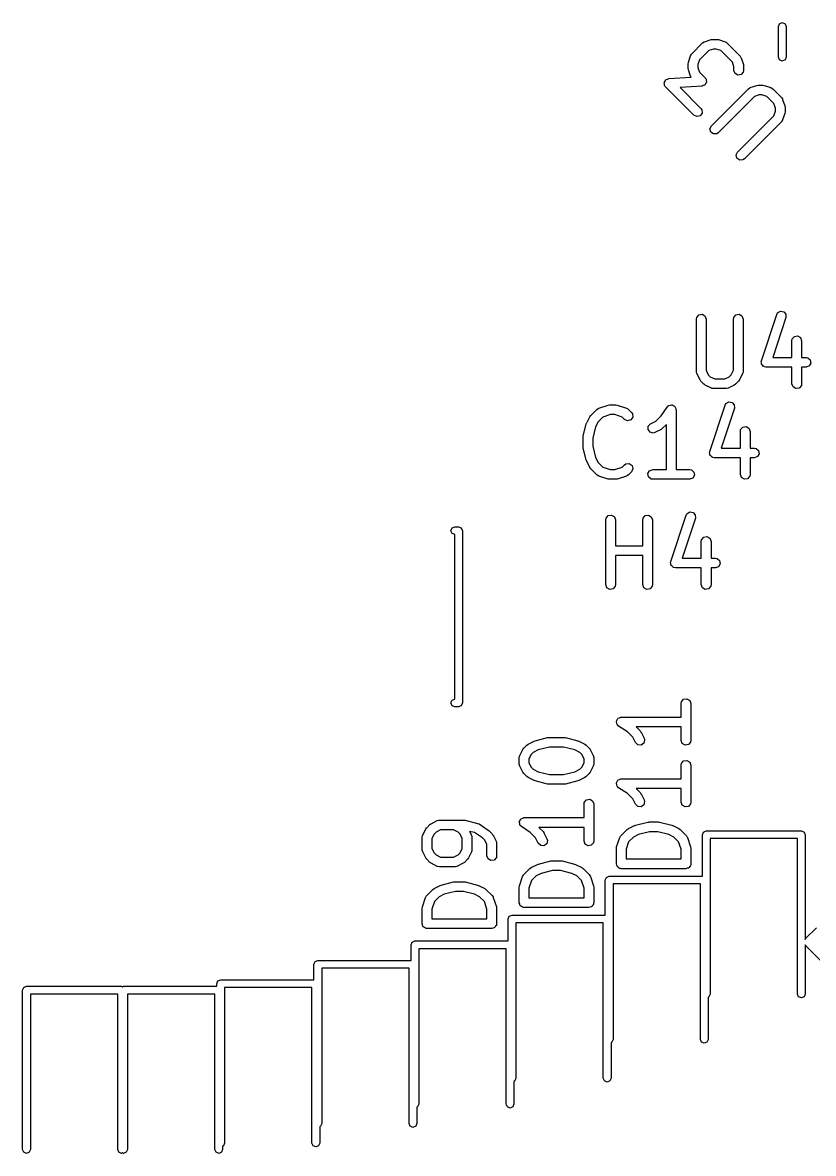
# Model space of a CAD drawing. Extents: x 116.8 to 159.2, y -137.5 to -92.6.
# Drawn here: x 137.21 to 149.42, y -137.49 to -120.03 of the extents above; entities that cross this region are included whole.
import ezdxf

# ---------------------------------------------------------------- set-up
doc = ezdxf.new("R2010")
doc.units = 0
doc.layers.add('BLACK', color=7, linetype='CONTINUOUS')

msp = doc.modelspace()

# ---------------------------------------------------------------- linework, layer by layer
at = {"layer": 'BLACK', "linetype": 'CONTINUOUS'}
for p, q in [((148.88, -120.085), (148.898, -120.043)), ((148.88, -120.56), (148.88, -120.085)), ((148.898, -120.043), (148.94, -120.025)), ((148.94, -120.025), (148.982, -120.043)), ((148.982, -120.043), (149, -120.085)), ((149, -120.085), (149, -120.56)), ((147.739, -120.321), (147.84, -120.288)), ((147.84, -120.288), (147.862, -120.284)), ((147.862, -120.284), (147.864, -120.284)), ((147.864, -120.284), (147.931, -120.284)), ((147.931, -120.284), (147.953, -120.288)), ((147.953, -120.288), (147.955, -120.288)), ((147.955, -120.288), (148.056, -120.321)), ((147.541, -120.508), (147.71, -120.339)), ((147.803, -120.458), (147.66, -120.601)), ((147.71, -120.339), (147.731, -120.324)), ((147.731, -120.324), (147.736, -120.324)), ((147.736, -120.324), (147.739, -120.321)), ((147.876, -120.434), (147.803, -120.458)), ((147.919, -120.434), (147.876, -120.434)), ((147.992, -120.458), (147.919, -120.434)), ((148.169, -120.635), (147.992, -120.458)), ((148.056, -120.321), (148.079, -120.334)), ((148.079, -120.334), (148.081, -120.337)), ((148.081, -120.337), (148.085, -120.339)), ((148.085, -120.339), (148.287, -120.541)), ((147.486, -120.662), (147.49, -120.64)), ((147.49, -120.638), (147.523, -120.537)), ((147.49, -120.64), (147.49, -120.638)), ((147.523, -120.537), (147.536, -120.514)), ((147.536, -120.514), (147.539, -120.512)), ((147.539, -120.512), (147.541, -120.508)), ((147.66, -120.601), (147.636, -120.674)), ((148.193, -120.708), (148.169, -120.635)), ((148.287, -120.541), (148.302, -120.563)), ((148.302, -120.563), (148.303, -120.567)), ((148.303, -120.567), (148.305, -120.571)), ((148.305, -120.571), (148.339, -120.672)), ((148.898, -120.602), (148.88, -120.56)), ((148.94, -120.62), (148.898, -120.602)), ((148.982, -120.602), (148.94, -120.62)), ((149, -120.56), (148.982, -120.602)), ((147.486, -120.729), (147.486, -120.662)), ((147.486, -120.731), (147.486, -120.729)), ((147.49, -120.753), (147.486, -120.731)), ((147.523, -120.854), (147.49, -120.753)), ((147.636, -120.674), (147.636, -120.717)), ((147.636, -120.717), (147.66, -120.79)), ((147.66, -120.79), (147.748, -120.878)), ((148.193, -120.763), (148.193, -120.708)), ((148.21, -120.811), (148.193, -120.763)), ((148.255, -120.837), (148.21, -120.811)), ((148.338, -120.788), (148.305, -120.828)), ((148.343, -120.763), (148.338, -120.788)), ((148.339, -120.672), (148.342, -120.694)), ((148.342, -120.694), (148.343, -120.695)), ((148.343, -120.695), (148.343, -120.763)), ((147.116, -120.957), (147.118, -120.951)), ((147.121, -120.976), (147.116, -120.957)), ((147.118, -120.945), (147.13, -120.929)), ((147.118, -120.951), (147.118, -120.945)), ((147.122, -120.997), (147.121, -120.976)), ((147.127, -121.004), (147.122, -120.997)), ((147.13, -120.929), (147.138, -120.911)), ((147.138, -120.911), (147.144, -120.908)), ((147.144, -120.908), (147.147, -120.903)), ((147.147, -120.903), (147.167, -120.898)), ((147.167, -120.898), (147.185, -120.89)), ((147.185, -120.89), (147.53, -120.867)), ((147.526, -120.857), (147.523, -120.854)), ((147.526, -120.862), (147.526, -120.857)), ((147.53, -120.867), (147.526, -120.862)), ((147.738, -120.993), (147.719, -120.998)), ((147.742, -120.988), (147.738, -120.993)), ((147.747, -120.985), (147.742, -120.988)), ((147.756, -120.967), (147.747, -120.985)), ((147.748, -120.878), (147.755, -120.887)), ((147.755, -120.887), (147.758, -120.889)), ((147.768, -120.951), (147.756, -120.967)), ((147.758, -120.889), (147.758, -120.892)), ((147.758, -120.892), (147.763, -120.899)), ((147.763, -120.899), (147.765, -120.92)), ((147.765, -120.92), (147.77, -120.939)), ((147.77, -120.939), (147.767, -120.945)), ((147.767, -120.945), (147.768, -120.951)), ((148.305, -120.828), (148.255, -120.837)), ((148.446, -121.028), (148.547, -120.995)), ((148.547, -120.995), (148.569, -120.991)), ((148.569, -120.991), (148.571, -120.991)), ((148.571, -120.991), (148.638, -120.991)), ((148.638, -120.991), (148.66, -120.995)), ((148.66, -120.995), (148.662, -120.995)), ((148.662, -120.995), (148.763, -121.028)), ((147.128, -121.007), (147.127, -121.004)), ((147.131, -121.009), (147.128, -121.007)), ((147.137, -121.018), (147.131, -121.009)), ((147.575, -121.456), (147.137, -121.018)), ((147.7, -121.006), (147.36, -121.029)), ((147.36, -121.029), (147.681, -121.35)), ((147.719, -120.998), (147.7, -121.006)), ((147.844, -121.619), (148.417, -121.046)), ((148.51, -121.165), (147.95, -121.725)), ((148.417, -121.046), (148.438, -121.032)), ((148.438, -121.032), (148.443, -121.031)), ((148.443, -121.031), (148.446, -121.028)), ((148.583, -121.141), (148.51, -121.165)), ((148.626, -121.141), (148.583, -121.141)), ((148.699, -121.165), (148.626, -121.141)), ((148.808, -121.275), (148.699, -121.165)), ((148.763, -121.028), (148.786, -121.041)), ((148.786, -121.041), (148.788, -121.045)), ((148.788, -121.045), (148.792, -121.046)), ((148.792, -121.046), (148.927, -121.181)), ((148.833, -121.347), (148.808, -121.275)), ((148.833, -121.39), (148.833, -121.347)), ((148.927, -121.181), (148.942, -121.202)), ((148.942, -121.202), (148.942, -121.207)), ((148.942, -121.207), (148.945, -121.21)), ((148.945, -121.21), (148.979, -121.311)), ((148.979, -121.311), (148.982, -121.334)), ((148.982, -121.334), (148.983, -121.335)), ((148.983, -121.335), (148.983, -121.403)), ((147.622, -121.477), (147.575, -121.456)), ((147.671, -121.464), (147.622, -121.477)), ((147.701, -121.422), (147.671, -121.464)), ((147.681, -121.35), (147.696, -121.371)), ((147.696, -121.371), (147.701, -121.422)), ((148.248, -122.023), (148.808, -121.463)), ((148.808, -121.463), (148.833, -121.39)), ((148.979, -121.426), (148.945, -121.527)), ((148.983, -121.403), (148.979, -121.425)), ((148.979, -121.425), (148.979, -121.426)), ((147.823, -121.665), (147.844, -121.619)), ((147.836, -121.715), (147.823, -121.665)), ((148.927, -121.557), (148.355, -122.129)), ((148.929, -121.553), (148.927, -121.557)), ((148.933, -121.55), (148.929, -121.553)), ((148.945, -121.527), (148.933, -121.55)), ((147.878, -121.744), (147.836, -121.715)), ((147.929, -121.74), (147.878, -121.744)), ((147.95, -121.725), (147.929, -121.74)), ((148.227, -122.069), (148.248, -122.023)), ((148.24, -122.119), (148.227, -122.069)), ((148.282, -122.148), (148.24, -122.119)), ((148.333, -122.144), (148.282, -122.148)), ((148.355, -122.129), (148.333, -122.144)), ((148.867, -124.508), (148.911, -124.481)), ((148.911, -124.481), (148.962, -124.489)), ((148.962, -124.489), (148.996, -124.527)), ((147.613, -124.602), (147.618, -124.577)), ((147.613, -125.412), (147.613, -124.602)), ((147.618, -124.577), (147.651, -124.537)), ((147.651, -124.537), (147.701, -124.529)), ((147.701, -124.529), (147.746, -124.554)), ((147.746, -124.554), (147.763, -124.602)), ((147.763, -124.602), (147.763, -125.394)), ((148.185, -124.602), (148.189, -124.577)), ((148.185, -125.394), (148.185, -124.602)), ((148.189, -124.577), (148.222, -124.537)), ((148.222, -124.537), (148.273, -124.529)), ((148.273, -124.529), (148.317, -124.554)), ((148.317, -124.554), (148.335, -124.602)), ((148.335, -124.602), (148.335, -125.412)), ((148.617, -125.245), (148.855, -124.531)), ((148.997, -124.578), (148.792, -125.194)), ((148.855, -124.531), (148.867, -124.508)), ((148.996, -124.527), (148.997, -124.578)), ((149.089, -124.936), (149.094, -124.91)), ((149.089, -125.194), (149.089, -124.936)), ((149.094, -124.91), (149.127, -124.871)), ((149.127, -124.871), (149.177, -124.862)), ((149.177, -124.862), (149.222, -124.888)), ((149.222, -124.888), (149.239, -124.936)), ((149.239, -124.936), (149.239, -125.194)), ((148.614, -125.256), (148.617, -125.251)), ((148.618, -125.276), (148.614, -125.256)), ((148.617, -125.251), (148.617, -125.245)), ((148.618, -125.297), (148.618, -125.276)), ((148.622, -125.301), (148.618, -125.297)), ((148.623, -125.307), (148.622, -125.301)), ((148.639, -125.32), (148.623, -125.307)), ((148.652, -125.335), (148.639, -125.32)), ((148.658, -125.336), (148.652, -125.335)), ((148.662, -125.34), (148.658, -125.336)), ((148.688, -125.344), (148.662, -125.34)), ((149.089, -125.344), (148.688, -125.344)), ((148.792, -125.194), (149.089, -125.194)), ((149.089, -125.602), (149.089, -125.344)), ((149.239, -125.194), (149.307, -125.194)), ((149.307, -125.344), (149.239, -125.344)), ((149.239, -125.344), (149.239, -125.602)), ((149.307, -125.194), (149.333, -125.199)), ((149.355, -125.326), (149.307, -125.344)), ((149.333, -125.199), (149.372, -125.232)), ((149.381, -125.282), (149.355, -125.326)), ((149.372, -125.232), (149.381, -125.282)), ((147.615, -125.416), (147.613, -125.412)), ((147.614, -125.42), (147.615, -125.416)), ((147.621, -125.445), (147.614, -125.42)), ((147.669, -125.541), (147.621, -125.445)), ((147.763, -125.394), (147.797, -125.463)), ((147.797, -125.463), (147.828, -125.493)), ((147.828, -125.493), (147.896, -125.527)), ((147.896, -125.527), (148.051, -125.527)), ((148.051, -125.527), (148.12, -125.493)), ((148.12, -125.493), (148.15, -125.463)), ((148.15, -125.463), (148.185, -125.394)), ((148.327, -125.445), (148.279, -125.541)), ((148.33, -125.438), (148.327, -125.441)), ((148.327, -125.441), (148.327, -125.445)), ((148.335, -125.412), (148.33, -125.438)), ((147.67, -125.542), (147.669, -125.541)), ((147.683, -125.56), (147.67, -125.542)), ((147.73, -125.608), (147.683, -125.56)), ((147.732, -125.608), (147.73, -125.608)), ((147.75, -125.622), (147.732, -125.608)), ((147.845, -125.669), (147.75, -125.622)), ((147.849, -125.67), (147.845, -125.669)), ((147.853, -125.673), (147.849, -125.67)), ((147.879, -125.677), (147.853, -125.673)), ((148.069, -125.677), (147.879, -125.677)), ((148.073, -125.676), (148.069, -125.677)), ((148.078, -125.677), (148.073, -125.676)), ((148.103, -125.669), (148.078, -125.677)), ((148.198, -125.622), (148.103, -125.669)), ((148.199, -125.621), (148.198, -125.622)), ((148.217, -125.608), (148.199, -125.621)), ((148.265, -125.56), (148.217, -125.608)), ((148.266, -125.559), (148.265, -125.56)), ((148.279, -125.541), (148.266, -125.559)), ((149.107, -125.651), (149.089, -125.602)), ((149.151, -125.676), (149.107, -125.651)), ((149.202, -125.667), (149.151, -125.676)), ((149.235, -125.628), (149.202, -125.667)), ((149.239, -125.602), (149.235, -125.628)), ((148.07, -125.908), (148.114, -125.881)), ((148.114, -125.881), (148.164, -125.889)), ((145.98, -126.092), (146.076, -125.997)), ((146.076, -125.997), (146.097, -125.982)), ((146.097, -125.982), (146.101, -125.982)), ((146.101, -125.982), (146.105, -125.979)), ((146.105, -125.979), (146.248, -125.931)), ((146.248, -125.931), (146.27, -125.928)), ((146.27, -125.928), (146.271, -125.927)), ((146.271, -125.927), (146.367, -125.927)), ((146.367, -125.927), (146.389, -125.931)), ((146.389, -125.931), (146.39, -125.931)), ((146.39, -125.931), (146.533, -125.979)), ((146.533, -125.979), (146.556, -125.991)), ((146.556, -125.991), (146.558, -125.995)), ((146.558, -125.995), (146.563, -125.997)), ((146.563, -125.997), (146.61, -126.045)), ((146.61, -126.045), (146.625, -126.066)), ((147.07, -126.097), (147.161, -125.961)), ((147.161, -125.961), (147.179, -125.942)), ((147.179, -125.942), (147.184, -125.941)), ((147.184, -125.941), (147.186, -125.937)), ((147.186, -125.937), (147.208, -125.934)), ((147.208, -125.934), (147.229, -125.928)), ((147.229, -125.928), (147.233, -125.929)), ((147.233, -125.929), (147.237, -125.929)), ((147.237, -125.929), (147.256, -125.939)), ((147.256, -125.939), (147.276, -125.948)), ((147.276, -125.948), (147.278, -125.952)), ((147.278, -125.952), (147.281, -125.954)), ((147.281, -125.954), (147.289, -125.975)), ((147.289, -125.975), (147.298, -125.994)), ((147.298, -125.994), (147.297, -125.998)), ((147.297, -125.998), (147.299, -126.002)), ((147.299, -126.002), (147.299, -126.927)), ((147.819, -126.645), (148.057, -125.931)), ((148.2, -125.978), (147.995, -126.594)), ((148.057, -125.931), (148.07, -125.908)), ((148.164, -125.889), (148.198, -125.927)), ((148.198, -125.927), (148.2, -125.978)), ((145.865, -126.413), (145.913, -126.222)), ((145.913, -126.222), (145.918, -126.21)), ((145.918, -126.21), (145.919, -126.207)), ((145.919, -126.207), (145.966, -126.112)), ((145.966, -126.112), (145.98, -126.094)), ((145.98, -126.094), (145.98, -126.092)), ((146.095, -126.19), (146.056, -126.267)), ((146.169, -126.116), (146.095, -126.19)), ((146.284, -126.077), (146.169, -126.116)), ((146.354, -126.077), (146.284, -126.077)), ((146.469, -126.116), (146.354, -126.077)), ((146.504, -126.151), (146.469, -126.116)), ((146.551, -126.172), (146.504, -126.151)), ((146.6, -126.159), (146.551, -126.172)), ((146.63, -126.117), (146.6, -126.159)), ((146.625, -126.066), (146.63, -126.117)), ((146.869, -126.258), (146.905, -126.221)), ((146.905, -126.221), (146.989, -126.179)), ((146.989, -126.179), (147.07, -126.097)), ((147.149, -126.231), (147.086, -126.294)), ((147.149, -126.927), (147.149, -126.231)), ((146.056, -126.267), (146.013, -126.44)), ((146.866, -126.309), (146.869, -126.258)), ((146.897, -126.351), (146.866, -126.309)), ((146.947, -126.363), (146.897, -126.351)), ((146.972, -126.355), (146.947, -126.363)), ((147.067, -126.308), (146.972, -126.355)), ((147.068, -126.306), (147.067, -126.308)), ((147.086, -126.294), (147.068, -126.306)), ((148.292, -126.336), (148.296, -126.31)), ((148.292, -126.594), (148.292, -126.336)), ((148.296, -126.31), (148.329, -126.271)), ((148.329, -126.271), (148.38, -126.262)), ((148.38, -126.262), (148.424, -126.288)), ((148.424, -126.288), (148.442, -126.336)), ((148.442, -126.336), (148.442, -126.594)), ((145.863, -126.431), (145.866, -126.416)), ((145.863, -126.574), (145.863, -126.431)), ((145.864, -126.577), (145.863, -126.574)), ((145.865, -126.592), (145.864, -126.577)), ((145.866, -126.416), (145.865, -126.413)), ((146.013, -126.44), (146.013, -126.565)), ((146.013, -126.565), (146.056, -126.738)), ((145.913, -126.782), (145.865, -126.592)), ((146.056, -126.738), (146.095, -126.815)), ((147.817, -126.656), (147.819, -126.651)), ((147.82, -126.676), (147.817, -126.656)), ((147.819, -126.651), (147.819, -126.645)), ((147.821, -126.697), (147.82, -126.676)), ((147.825, -126.701), (147.821, -126.697)), ((147.826, -126.707), (147.825, -126.701)), ((147.841, -126.72), (147.826, -126.707)), ((147.855, -126.735), (147.841, -126.72)), ((147.86, -126.736), (147.855, -126.735)), ((147.865, -126.74), (147.86, -126.736)), ((147.89, -126.744), (147.865, -126.74)), ((148.292, -126.744), (147.89, -126.744)), ((147.995, -126.594), (148.292, -126.594)), ((148.292, -127.002), (148.292, -126.744)), ((148.442, -126.594), (148.51, -126.594)), ((148.51, -126.744), (148.442, -126.744)), ((148.442, -126.744), (148.442, -127.002)), ((148.51, -126.594), (148.535, -126.599)), ((148.558, -126.726), (148.51, -126.744)), ((148.535, -126.599), (148.574, -126.632)), ((148.583, -126.682), (148.558, -126.726)), ((148.574, -126.632), (148.583, -126.682)), ((145.915, -126.785), (145.913, -126.782)), ((145.919, -126.798), (145.915, -126.785)), ((145.966, -126.893), (145.919, -126.798)), ((145.967, -126.894), (145.966, -126.893)), ((145.98, -126.913), (145.967, -126.894)), ((146.076, -127.008), (145.98, -126.913)), ((146.095, -126.815), (146.169, -126.889)), ((146.169, -126.889), (146.284, -126.927)), ((146.284, -126.927), (146.354, -126.927)), ((146.354, -126.927), (146.469, -126.889)), ((146.469, -126.889), (146.504, -126.854)), ((146.504, -126.854), (146.525, -126.839)), ((146.525, -126.839), (146.577, -126.835)), ((146.577, -126.835), (146.619, -126.864)), ((146.632, -126.914), (146.61, -126.96)), ((146.619, -126.864), (146.632, -126.914)), ((146.89, -126.945), (146.938, -126.927)), ((146.938, -126.927), (147.149, -126.927)), ((147.299, -126.927), (147.51, -126.927)), ((147.51, -126.927), (147.535, -126.932)), ((147.535, -126.932), (147.574, -126.965)), ((146.08, -127.01), (146.076, -127.008)), ((146.082, -127.014), (146.08, -127.01)), ((146.105, -127.026), (146.082, -127.014)), ((146.248, -127.074), (146.105, -127.026)), ((146.249, -127.073), (146.248, -127.074)), ((146.271, -127.077), (146.249, -127.073)), ((146.367, -127.077), (146.271, -127.077)), ((146.368, -127.077), (146.367, -127.077)), ((146.39, -127.074), (146.368, -127.077)), ((146.533, -127.026), (146.39, -127.074)), ((146.537, -127.023), (146.533, -127.026)), ((146.541, -127.023), (146.537, -127.023)), ((146.563, -127.008), (146.541, -127.023)), ((146.61, -126.96), (146.563, -127.008)), ((146.864, -126.989), (146.89, -126.945)), ((146.873, -127.04), (146.864, -126.989)), ((146.912, -127.073), (146.873, -127.04)), ((146.938, -127.077), (146.912, -127.073)), ((147.51, -127.077), (146.938, -127.077)), ((147.558, -127.06), (147.51, -127.077)), ((147.583, -127.015), (147.558, -127.06)), ((147.574, -126.965), (147.583, -127.015)), ((148.309, -127.051), (148.292, -127.002)), ((148.354, -127.076), (148.309, -127.051)), ((148.404, -127.067), (148.354, -127.076)), ((148.437, -127.028), (148.404, -127.067)), ((148.442, -127.002), (148.437, -127.028)), ((146.251, -127.637), (146.301, -127.629)), ((146.301, -127.629), (146.346, -127.654)), ((146.822, -127.637), (146.873, -127.629)), ((146.873, -127.629), (146.917, -127.654)), ((147.217, -128.345), (147.455, -127.631)), ((147.455, -127.631), (147.467, -127.608)), ((147.467, -127.608), (147.511, -127.581)), ((147.511, -127.581), (147.562, -127.589)), ((147.562, -127.589), (147.596, -127.627)), ((147.596, -127.627), (147.597, -127.678)), ((146.213, -127.702), (146.218, -127.677)), ((146.213, -128.702), (146.213, -127.702)), ((146.218, -127.677), (146.251, -127.637)), ((146.346, -127.654), (146.363, -127.702)), ((146.363, -127.702), (146.363, -128.104)), ((146.785, -127.702), (146.789, -127.677)), ((146.785, -128.104), (146.785, -127.702)), ((146.789, -127.677), (146.822, -127.637)), ((146.917, -127.654), (146.935, -127.702)), ((146.935, -127.702), (146.935, -128.702)), ((147.597, -127.678), (147.392, -128.294)), ((143.82, -127.87), (143.838, -127.828)), ((143.838, -127.912), (143.82, -127.87)), ((143.838, -127.828), (143.88, -127.81)), ((143.88, -127.93), (143.838, -127.912)), ((143.88, -127.81), (143.94, -127.81)), ((143.88, -130.47), (143.88, -127.93)), ((143.94, -127.81), (143.982, -127.828)), ((143.982, -127.828), (144, -127.87)), ((144, -127.87), (144, -130.53)), ((147.694, -128.01), (147.727, -127.971)), ((147.727, -127.971), (147.777, -127.962)), ((147.777, -127.962), (147.822, -127.988)), ((146.363, -128.104), (146.785, -128.104)), ((147.689, -128.036), (147.694, -128.01)), ((147.689, -128.294), (147.689, -128.036)), ((147.822, -127.988), (147.839, -128.036)), ((147.839, -128.036), (147.839, -128.294)), ((146.785, -128.254), (146.363, -128.254)), ((146.363, -128.254), (146.363, -128.702)), ((146.785, -128.702), (146.785, -128.254)), ((147.392, -128.294), (147.689, -128.294)), ((147.839, -128.294), (147.907, -128.294)), ((147.907, -128.294), (147.933, -128.299)), ((147.933, -128.299), (147.972, -128.332)), ((147.214, -128.356), (147.217, -128.351)), ((147.218, -128.376), (147.214, -128.356)), ((147.217, -128.351), (147.217, -128.345)), ((147.218, -128.397), (147.218, -128.376)), ((147.222, -128.401), (147.218, -128.397)), ((147.223, -128.407), (147.222, -128.401)), ((147.239, -128.42), (147.223, -128.407)), ((147.252, -128.435), (147.239, -128.42)), ((147.258, -128.436), (147.252, -128.435)), ((147.262, -128.44), (147.258, -128.436)), ((147.288, -128.444), (147.262, -128.44)), ((147.689, -128.444), (147.288, -128.444)), ((147.689, -128.702), (147.689, -128.444)), ((147.907, -128.444), (147.839, -128.444)), ((147.839, -128.444), (147.839, -128.702)), ((147.955, -128.427), (147.907, -128.444)), ((147.981, -128.382), (147.955, -128.427)), ((147.972, -128.332), (147.981, -128.382)), ((146.231, -128.751), (146.213, -128.702)), ((146.275, -128.776), (146.231, -128.751)), ((146.326, -128.767), (146.275, -128.776)), ((146.359, -128.728), (146.326, -128.767)), ((146.363, -128.702), (146.359, -128.728)), ((146.802, -128.751), (146.785, -128.702)), ((146.846, -128.776), (146.802, -128.751)), ((146.897, -128.767), (146.846, -128.776)), ((146.93, -128.728), (146.897, -128.767)), ((146.935, -128.702), (146.93, -128.728)), ((147.707, -128.751), (147.689, -128.702)), ((147.751, -128.776), (147.707, -128.751)), ((147.802, -128.767), (147.751, -128.776)), ((147.835, -128.728), (147.802, -128.767)), ((147.839, -128.702), (147.835, -128.728)), ((143.82, -130.53), (143.838, -130.488)), ((143.838, -130.572), (143.82, -130.53)), ((143.838, -130.488), (143.88, -130.47)), ((143.88, -130.59), (143.838, -130.572)), ((143.94, -130.59), (143.88, -130.59)), ((143.982, -130.572), (143.94, -130.59)), ((144, -130.53), (143.982, -130.572)), ((147.377, -130.538), (147.382, -130.512)), ((147.377, -130.749), (147.377, -130.538)), ((147.382, -130.512), (147.415, -130.473)), ((147.415, -130.473), (147.465, -130.464)), ((147.465, -130.464), (147.51, -130.49)), ((147.51, -130.49), (147.527, -130.538)), ((147.527, -130.538), (147.527, -131.11)), ((146.389, -130.792), (146.398, -130.772)), ((146.398, -130.772), (146.402, -130.77)), ((146.402, -130.77), (146.404, -130.766)), ((146.404, -130.766), (146.425, -130.759)), ((146.425, -130.759), (146.444, -130.749)), ((146.444, -130.749), (146.448, -130.75)), ((146.448, -130.75), (146.452, -130.749)), ((146.452, -130.749), (147.377, -130.749)), ((146.378, -130.819), (146.379, -130.815)), ((146.384, -130.84), (146.378, -130.819)), ((146.379, -130.811), (146.389, -130.792)), ((146.379, -130.815), (146.379, -130.811)), ((146.387, -130.861), (146.384, -130.84)), ((146.391, -130.864), (146.387, -130.861)), ((146.392, -130.868), (146.391, -130.864)), ((146.411, -130.886), (146.392, -130.868)), ((146.547, -130.977), (146.411, -130.886)), ((147.377, -130.899), (146.681, -130.899)), ((146.681, -130.899), (146.744, -130.961)), ((147.377, -131.11), (147.377, -130.899)), ((145.014, -131.166), (145.109, -131.119)), ((145.109, -131.119), (145.122, -131.115)), ((145.122, -131.115), (145.125, -131.113)), ((145.125, -131.113), (145.315, -131.065)), ((145.315, -131.065), (145.33, -131.064)), ((145.33, -131.064), (145.333, -131.063)), ((145.333, -131.063), (145.571, -131.063)), ((145.571, -131.063), (145.586, -131.066)), ((145.586, -131.066), (145.59, -131.065)), ((145.59, -131.065), (145.78, -131.113)), ((145.78, -131.113), (145.792, -131.118)), ((145.792, -131.118), (145.795, -131.119)), ((145.795, -131.119), (145.891, -131.166)), ((146.629, -131.059), (146.547, -130.977)), ((146.671, -131.143), (146.629, -131.059)), ((146.744, -130.961), (146.756, -130.98)), ((146.756, -130.98), (146.758, -130.981)), ((146.758, -130.981), (146.805, -131.076)), ((146.813, -131.101), (146.801, -131.151)), ((146.805, -131.076), (146.813, -131.101)), ((147.395, -131.158), (147.377, -131.11)), ((147.527, -131.11), (147.523, -131.135)), ((144.885, -131.343), (144.933, -131.247)), ((144.933, -131.247), (144.946, -131.229)), ((144.946, -131.229), (144.947, -131.228)), ((144.947, -131.228), (144.995, -131.18)), ((144.995, -131.18), (145.013, -131.167)), ((145.013, -131.167), (145.014, -131.166)), ((145.092, -131.295), (145.062, -131.325)), ((145.169, -131.256), (145.092, -131.295)), ((145.343, -131.213), (145.169, -131.256)), ((145.562, -131.213), (145.343, -131.213)), ((145.736, -131.256), (145.562, -131.213)), ((145.813, -131.295), (145.736, -131.256)), ((145.843, -131.325), (145.813, -131.295)), ((145.891, -131.166), (145.909, -131.18)), ((145.909, -131.18), (145.91, -131.18)), ((145.91, -131.18), (145.958, -131.228)), ((145.958, -131.228), (145.971, -131.246)), ((145.971, -131.246), (145.972, -131.247)), ((145.972, -131.247), (146.019, -131.343)), ((146.708, -131.178), (146.671, -131.143)), ((146.759, -131.181), (146.708, -131.178)), ((146.801, -131.151), (146.759, -131.181)), ((147.439, -131.183), (147.395, -131.158)), ((147.49, -131.174), (147.439, -131.183)), ((147.523, -131.135), (147.49, -131.174)), ((144.877, -131.376), (144.882, -131.351)), ((144.877, -131.471), (144.877, -131.376)), ((144.879, -131.476), (144.877, -131.471)), ((144.882, -131.351), (144.885, -131.347)), ((144.885, -131.347), (144.885, -131.343)), ((145.062, -131.325), (145.027, -131.394)), ((145.027, -131.394), (145.027, -131.454)), ((145.027, -131.454), (145.062, -131.522)), ((145.877, -131.394), (145.843, -131.325)), ((145.843, -131.522), (145.877, -131.454)), ((145.877, -131.454), (145.877, -131.394)), ((146.019, -131.343), (146.027, -131.368)), ((146.027, -131.471), (146.023, -131.497)), ((146.027, -131.368), (146.026, -131.372)), ((146.026, -131.372), (146.027, -131.376)), ((146.027, -131.376), (146.027, -131.471)), ((147.377, -131.49), (147.382, -131.465)), ((147.382, -131.465), (147.415, -131.426)), ((147.415, -131.426), (147.465, -131.417)), ((147.465, -131.417), (147.51, -131.442)), ((147.51, -131.442), (147.527, -131.49)), ((144.878, -131.48), (144.879, -131.476)), ((144.885, -131.505), (144.878, -131.48)), ((144.933, -131.6), (144.885, -131.505)), ((144.934, -131.601), (144.933, -131.6)), ((144.947, -131.62), (144.934, -131.601)), ((144.995, -131.667), (144.947, -131.62)), ((145.062, -131.522), (145.092, -131.553)), ((145.092, -131.553), (145.169, -131.591)), ((145.169, -131.591), (145.343, -131.635)), ((145.343, -131.635), (145.562, -131.635)), ((145.562, -131.635), (145.736, -131.591)), ((145.736, -131.591), (145.813, -131.553)), ((145.813, -131.553), (145.843, -131.522)), ((145.958, -131.62), (145.91, -131.667)), ((145.972, -131.6), (145.958, -131.618)), ((145.958, -131.618), (145.958, -131.62)), ((146.019, -131.505), (145.972, -131.6)), ((146.02, -131.501), (146.019, -131.505)), ((146.023, -131.497), (146.02, -131.501)), ((147.377, -131.701), (147.377, -131.49)), ((147.527, -131.49), (147.527, -132.062)), ((144.996, -131.668), (144.995, -131.667)), ((145.014, -131.681), (144.996, -131.668)), ((145.109, -131.729), (145.014, -131.681)), ((145.113, -131.729), (145.109, -131.729)), ((145.125, -131.735), (145.113, -131.729)), ((145.315, -131.782), (145.125, -131.735)), ((145.319, -131.782), (145.315, -131.782)), ((145.333, -131.785), (145.319, -131.782)), ((145.571, -131.785), (145.333, -131.785)), ((145.575, -131.783), (145.571, -131.785)), ((145.59, -131.782), (145.575, -131.783)), ((145.78, -131.735), (145.59, -131.782)), ((145.783, -131.733), (145.78, -131.735)), ((145.795, -131.729), (145.783, -131.733)), ((145.891, -131.681), (145.795, -131.729)), ((145.892, -131.68), (145.891, -131.681)), ((145.91, -131.667), (145.892, -131.68)), ((146.378, -131.771), (146.379, -131.767)), ((146.384, -131.792), (146.378, -131.771)), ((146.379, -131.763), (146.389, -131.744)), ((146.379, -131.767), (146.379, -131.763)), ((146.387, -131.814), (146.384, -131.792)), ((146.391, -131.816), (146.387, -131.814)), ((146.389, -131.744), (146.398, -131.724)), ((146.392, -131.821), (146.391, -131.816)), ((146.411, -131.839), (146.392, -131.821)), ((146.398, -131.724), (146.402, -131.722)), ((146.402, -131.722), (146.404, -131.719)), ((146.404, -131.719), (146.425, -131.711)), ((146.425, -131.711), (146.444, -131.702)), ((146.444, -131.702), (146.448, -131.703)), ((146.448, -131.703), (146.452, -131.701)), ((146.452, -131.701), (147.377, -131.701)), ((146.547, -131.93), (146.411, -131.839)), ((146.629, -132.011), (146.547, -131.93)), ((147.377, -131.851), (146.681, -131.851)), ((146.681, -131.851), (146.744, -131.914)), ((146.744, -131.914), (146.756, -131.932)), ((146.756, -131.932), (146.758, -131.933)), ((146.758, -131.933), (146.805, -132.028)), ((147.377, -132.062), (147.377, -131.851)), ((145.877, -132.09), (145.882, -132.065)), ((145.877, -132.301), (145.877, -132.09)), ((145.882, -132.065), (145.915, -132.026)), ((145.915, -132.026), (145.965, -132.017)), ((145.965, -132.017), (146.01, -132.042)), ((146.01, -132.042), (146.027, -132.09)), ((146.027, -132.09), (146.027, -132.662)), ((146.671, -132.095), (146.629, -132.011)), ((146.708, -132.131), (146.671, -132.095)), ((146.759, -132.134), (146.708, -132.131)), ((146.801, -132.103), (146.759, -132.134)), ((146.813, -132.053), (146.801, -132.103)), ((146.805, -132.028), (146.813, -132.053)), ((147.395, -132.11), (147.377, -132.062)), ((147.439, -132.136), (147.395, -132.11)), ((147.49, -132.127), (147.439, -132.136)), ((147.523, -132.088), (147.49, -132.127)), ((147.527, -132.062), (147.523, -132.088)), ((143.609, -132.347), (143.634, -132.34)), ((143.634, -132.34), (143.639, -132.341)), ((143.639, -132.341), (143.643, -132.339)), ((143.643, -132.339), (144.024, -132.339)), ((144.024, -132.339), (144.039, -132.342)), ((144.039, -132.342), (144.042, -132.342)), ((144.042, -132.342), (144.232, -132.389)), ((144.879, -132.363), (144.889, -132.344)), ((144.889, -132.344), (144.898, -132.324)), ((144.898, -132.324), (144.902, -132.322)), ((144.902, -132.322), (144.904, -132.319)), ((144.904, -132.319), (144.925, -132.311)), ((144.925, -132.311), (144.944, -132.302)), ((144.944, -132.302), (144.948, -132.303)), ((144.948, -132.303), (144.952, -132.301)), ((144.952, -132.301), (145.877, -132.301)), ((143.385, -132.571), (143.433, -132.476)), ((143.433, -132.476), (143.446, -132.458)), ((143.446, -132.458), (143.447, -132.456)), ((143.447, -132.456), (143.495, -132.409)), ((143.495, -132.409), (143.513, -132.396)), ((143.513, -132.396), (143.514, -132.395)), ((143.514, -132.395), (143.609, -132.347)), ((143.661, -132.489), (143.592, -132.524)), ((143.863, -132.489), (143.661, -132.489)), ((143.932, -132.524), (143.863, -132.489)), ((144.183, -132.532), (144.109, -132.513)), ((144.109, -132.513), (144.139, -132.571)), ((144.232, -132.389), (144.255, -132.399)), ((144.255, -132.399), (144.256, -132.399)), ((144.256, -132.399), (144.399, -132.495)), ((144.399, -132.495), (144.407, -132.503)), ((144.407, -132.503), (144.41, -132.504)), ((144.41, -132.504), (144.458, -132.552)), ((144.878, -132.371), (144.879, -132.367)), ((144.884, -132.392), (144.878, -132.371)), ((144.879, -132.367), (144.879, -132.363)), ((144.887, -132.414), (144.884, -132.392)), ((144.891, -132.416), (144.887, -132.414)), ((144.892, -132.421), (144.891, -132.416)), ((144.911, -132.439), (144.892, -132.421)), ((145.047, -132.53), (144.911, -132.439)), ((145.877, -132.451), (145.181, -132.451)), ((145.181, -132.451), (145.244, -132.514)), ((145.244, -132.514), (145.256, -132.532)), ((145.877, -132.662), (145.877, -132.451)), ((146.447, -132.58), (146.542, -132.485)), ((146.542, -132.485), (146.561, -132.472)), ((146.561, -132.472), (146.562, -132.471)), ((146.562, -132.471), (146.657, -132.423)), ((146.657, -132.423), (146.669, -132.42)), ((146.669, -132.42), (146.672, -132.418)), ((146.672, -132.418), (146.863, -132.37)), ((146.89, -132.518), (146.717, -132.561)), ((146.863, -132.37), (146.878, -132.369)), ((146.878, -132.369), (146.881, -132.368)), ((146.881, -132.368), (147.024, -132.368)), ((147.015, -132.518), (146.89, -132.518)), ((147.188, -132.561), (147.015, -132.518)), ((147.024, -132.368), (147.039, -132.37)), ((147.039, -132.37), (147.042, -132.37)), ((147.042, -132.37), (147.232, -132.418)), ((147.232, -132.418), (147.244, -132.423)), ((147.244, -132.423), (147.248, -132.423)), ((147.248, -132.423), (147.343, -132.471)), ((147.343, -132.471), (147.361, -132.484)), ((147.361, -132.484), (147.363, -132.485)), ((147.363, -132.485), (147.458, -132.58)), ((147.723, -132.523), (147.765, -132.505)), ((147.765, -132.505), (149.235, -132.505)), ((149.235, -132.505), (149.277, -132.523)), ((143.377, -132.605), (143.382, -132.579)), ((143.377, -132.795), (143.377, -132.605)), ((143.382, -132.579), (143.385, -132.576)), ((143.385, -132.576), (143.385, -132.571)), ((143.562, -132.554), (143.527, -132.622)), ((143.527, -132.622), (143.527, -132.778)), ((143.592, -132.524), (143.562, -132.554)), ((143.962, -132.554), (143.932, -132.524)), ((143.996, -132.622), (143.962, -132.554)), ((143.996, -132.778), (143.996, -132.622)), ((144.139, -132.571), (144.146, -132.596)), ((144.146, -132.596), (144.145, -132.601)), ((144.145, -132.601), (144.146, -132.605)), ((144.146, -132.605), (144.146, -132.795)), ((144.309, -132.615), (144.183, -132.532)), ((144.343, -132.649), (144.309, -132.615)), ((144.377, -132.718), (144.343, -132.649)), ((144.458, -132.552), (144.471, -132.57)), ((144.471, -132.57), (144.472, -132.571)), ((144.472, -132.571), (144.519, -132.666)), ((144.519, -132.666), (144.527, -132.691)), ((144.527, -132.691), (144.526, -132.696)), ((144.526, -132.696), (144.527, -132.7)), ((145.129, -132.611), (145.047, -132.53)), ((145.171, -132.695), (145.129, -132.611)), ((145.208, -132.731), (145.171, -132.695)), ((145.256, -132.532), (145.258, -132.533)), ((145.258, -132.533), (145.305, -132.628)), ((145.313, -132.653), (145.301, -132.703)), ((145.305, -132.628), (145.313, -132.653)), ((145.895, -132.71), (145.877, -132.662)), ((146.023, -132.688), (145.99, -132.727)), ((146.027, -132.662), (146.023, -132.688)), ((146.381, -132.752), (146.429, -132.61)), ((146.429, -132.61), (146.441, -132.587)), ((146.441, -132.587), (146.445, -132.584)), ((146.445, -132.584), (146.447, -132.58)), ((146.566, -132.674), (146.527, -132.788)), ((146.64, -132.6), (146.566, -132.674)), ((146.717, -132.561), (146.64, -132.6)), ((147.265, -132.6), (147.188, -132.561)), ((147.339, -132.674), (147.265, -132.6)), ((147.377, -132.788), (147.339, -132.674)), ((147.458, -132.58), (147.473, -132.602)), ((147.473, -132.602), (147.473, -132.606)), ((147.473, -132.606), (147.476, -132.61)), ((147.476, -132.61), (147.524, -132.752)), ((147.705, -132.565), (147.723, -132.523)), ((147.705, -133.205), (147.705, -132.565)), ((149.175, -132.625), (147.825, -132.625)), ((147.825, -132.625), (147.825, -135.025)), ((149.175, -135.025), (149.175, -132.625)), ((149.277, -132.523), (149.295, -132.565)), ((149.295, -132.565), (149.295, -134.181)), ((143.379, -132.799), (143.377, -132.795)), ((143.378, -132.804), (143.379, -132.799)), ((143.385, -132.829), (143.378, -132.804)), ((143.433, -132.924), (143.385, -132.829)), ((143.527, -132.778), (143.562, -132.846)), ((143.562, -132.846), (143.592, -132.876)), ((143.932, -132.876), (143.962, -132.846)), ((143.962, -132.846), (143.996, -132.778)), ((144.139, -132.829), (144.091, -132.924)), ((144.142, -132.821), (144.139, -132.824)), ((144.139, -132.824), (144.139, -132.829)), ((144.146, -132.795), (144.142, -132.821)), ((144.377, -132.89), (144.377, -132.718)), ((144.527, -132.7), (144.527, -132.89)), ((145.259, -132.734), (145.208, -132.731)), ((145.301, -132.703), (145.259, -132.734)), ((145.939, -132.736), (145.895, -132.71)), ((145.99, -132.727), (145.939, -132.736)), ((146.377, -132.776), (146.381, -132.754)), ((146.377, -133.014), (146.377, -132.776)), ((146.381, -132.754), (146.381, -132.752)), ((146.527, -132.788), (146.527, -132.939)), ((147.377, -132.939), (147.377, -132.788)), ((147.524, -132.752), (147.527, -132.775)), ((147.527, -132.775), (147.527, -132.776)), ((147.527, -132.776), (147.527, -133.014)), ((143.434, -132.925), (143.433, -132.924)), ((143.447, -132.944), (143.434, -132.925)), ((143.495, -132.991), (143.447, -132.944)), ((143.496, -132.992), (143.495, -132.991)), ((143.514, -133.005), (143.496, -132.992)), ((143.609, -133.053), (143.514, -133.005)), ((143.592, -132.876), (143.661, -132.911)), ((143.661, -132.911), (143.863, -132.911)), ((143.863, -132.911), (143.932, -132.876)), ((144.01, -133.005), (143.914, -133.053)), ((144.011, -133.004), (144.01, -133.005)), ((144.029, -132.991), (144.011, -133.004)), ((144.077, -132.944), (144.029, -132.991)), ((144.078, -132.942), (144.077, -132.944)), ((144.091, -132.924), (144.078, -132.942)), ((144.395, -132.939), (144.377, -132.89)), ((144.439, -132.964), (144.395, -132.939)), ((144.49, -132.955), (144.439, -132.964)), ((144.523, -132.916), (144.49, -132.955)), ((144.527, -132.89), (144.523, -132.916)), ((145.062, -133.071), (145.157, -133.023)), ((145.157, -133.023), (145.169, -133.02)), ((145.169, -133.02), (145.172, -133.018)), ((145.172, -133.018), (145.363, -132.97)), ((145.363, -132.97), (145.378, -132.969)), ((145.378, -132.969), (145.381, -132.968)), ((145.381, -132.968), (145.524, -132.968)), ((145.524, -132.968), (145.539, -132.97)), ((145.539, -132.97), (145.542, -132.97)), ((145.542, -132.97), (145.732, -133.018)), ((145.732, -133.018), (145.744, -133.023)), ((145.744, -133.023), (145.748, -133.023)), ((145.748, -133.023), (145.843, -133.071)), ((146.384, -133.033), (146.377, -133.014)), ((146.387, -133.052), (146.384, -133.033)), ((146.527, -132.939), (147.377, -132.939)), ((147.523, -133.04), (147.51, -133.055)), ((147.525, -133.03), (147.523, -133.04)), ((147.526, -133.027), (147.525, -133.03)), ((147.527, -133.014), (147.526, -133.024)), ((147.526, -133.024), (147.526, -133.027)), ((143.614, -133.053), (143.609, -133.053)), ((143.617, -133.056), (143.614, -133.053)), ((143.643, -133.061), (143.617, -133.056)), ((143.881, -133.061), (143.643, -133.061)), ((143.885, -133.059), (143.881, -133.061)), ((143.89, -133.06), (143.885, -133.059)), ((143.914, -133.053), (143.89, -133.06)), ((144.881, -133.352), (144.929, -133.21)), ((144.929, -133.21), (144.941, -133.187)), ((144.941, -133.187), (144.945, -133.184)), ((144.945, -133.184), (144.947, -133.18)), ((144.947, -133.18), (145.042, -133.085)), ((145.042, -133.085), (145.061, -133.072)), ((145.061, -133.072), (145.062, -133.071)), ((145.14, -133.2), (145.066, -133.274)), ((145.217, -133.161), (145.14, -133.2)), ((145.39, -133.118), (145.217, -133.161)), ((145.515, -133.118), (145.39, -133.118)), ((145.688, -133.161), (145.515, -133.118)), ((145.765, -133.2), (145.688, -133.161)), ((145.839, -133.274), (145.765, -133.2)), ((145.843, -133.071), (145.861, -133.084)), ((145.861, -133.084), (145.863, -133.085)), ((145.863, -133.085), (145.958, -133.18)), ((145.958, -133.18), (145.973, -133.202)), ((145.973, -133.202), (145.973, -133.206)), ((145.973, -133.206), (145.976, -133.21)), ((145.976, -133.21), (146.024, -133.352)), ((146.223, -133.223), (146.265, -133.205)), ((146.265, -133.205), (147.705, -133.205)), ((146.393, -133.056), (146.387, -133.052)), ((146.395, -133.062), (146.393, -133.056)), ((146.412, -133.072), (146.395, -133.062)), ((146.427, -133.085), (146.412, -133.072)), ((146.436, -133.086), (146.427, -133.085)), ((146.439, -133.088), (146.436, -133.086)), ((146.443, -133.088), (146.439, -133.088)), ((146.452, -133.089), (146.443, -133.088)), ((147.452, -133.089), (146.452, -133.089)), ((147.471, -133.083), (147.452, -133.089)), ((147.49, -133.079), (147.471, -133.083)), ((147.494, -133.074), (147.49, -133.079)), ((147.501, -133.072), (147.494, -133.074)), ((147.51, -133.055), (147.501, -133.072)), ((143.562, -133.395), (143.657, -133.347)), ((143.657, -133.347), (143.669, -133.344)), ((143.669, -133.344), (143.672, -133.342)), ((143.672, -133.342), (143.863, -133.294)), ((143.863, -133.294), (143.878, -133.293)), ((143.878, -133.293), (143.881, -133.292)), ((143.881, -133.292), (144.024, -133.292)), ((144.024, -133.292), (144.039, -133.294)), ((144.039, -133.294), (144.042, -133.294)), ((144.042, -133.294), (144.232, -133.342)), ((144.232, -133.342), (144.244, -133.347)), ((144.244, -133.347), (144.248, -133.347)), ((144.248, -133.347), (144.343, -133.395)), ((144.877, -133.376), (144.881, -133.354)), ((144.877, -133.614), (144.877, -133.376)), ((144.881, -133.354), (144.881, -133.352)), ((145.066, -133.274), (145.027, -133.388)), ((145.027, -133.388), (145.027, -133.539)), ((145.877, -133.388), (145.839, -133.274)), ((145.877, -133.539), (145.877, -133.388)), ((146.024, -133.352), (146.027, -133.375)), ((146.027, -133.375), (146.027, -133.376)), ((146.027, -133.376), (146.027, -133.614)), ((146.205, -133.265), (146.223, -133.223)), ((146.205, -133.805), (146.205, -133.265)), ((147.675, -133.325), (146.325, -133.325)), ((146.325, -133.325), (146.325, -135.725)), ((147.675, -135.725), (147.675, -133.325)), ((143.381, -133.676), (143.429, -133.533)), ((143.429, -133.533), (143.441, -133.511)), ((143.441, -133.511), (143.445, -133.508)), ((143.445, -133.508), (143.447, -133.504)), ((143.447, -133.504), (143.542, -133.409)), ((143.542, -133.409), (143.561, -133.396)), ((143.561, -133.396), (143.562, -133.395)), ((143.64, -133.524), (143.566, -133.598)), ((143.717, -133.485), (143.64, -133.524)), ((143.89, -133.442), (143.717, -133.485)), ((144.015, -133.442), (143.89, -133.442)), ((144.188, -133.485), (144.015, -133.442)), ((144.265, -133.524), (144.188, -133.485)), ((144.339, -133.598), (144.265, -133.524)), ((144.343, -133.395), (144.361, -133.408)), ((144.361, -133.408), (144.363, -133.409)), ((144.363, -133.409), (144.458, -133.504)), ((144.458, -133.504), (144.473, -133.525)), ((144.473, -133.525), (144.473, -133.53)), ((144.473, -133.53), (144.476, -133.533)), ((144.476, -133.533), (144.524, -133.676)), ((145.027, -133.539), (145.877, -133.539)), ((143.377, -133.7), (143.381, -133.678)), ((143.377, -133.938), (143.377, -133.7)), ((143.381, -133.678), (143.381, -133.676)), ((143.566, -133.598), (143.527, -133.712)), ((143.527, -133.712), (143.527, -133.863)), ((144.377, -133.712), (144.339, -133.598)), ((144.377, -133.863), (144.377, -133.712)), ((144.524, -133.676), (144.527, -133.698)), ((144.527, -133.698), (144.527, -133.7)), ((144.527, -133.7), (144.527, -133.938)), ((144.884, -133.633), (144.877, -133.614)), ((144.887, -133.652), (144.884, -133.633)), ((144.893, -133.656), (144.887, -133.652)), ((144.895, -133.662), (144.893, -133.656)), ((144.912, -133.672), (144.895, -133.662)), ((144.927, -133.685), (144.912, -133.672)), ((144.936, -133.686), (144.927, -133.685)), ((144.939, -133.688), (144.936, -133.686)), ((144.943, -133.688), (144.939, -133.688)), ((144.952, -133.689), (144.943, -133.688)), ((145.952, -133.689), (144.952, -133.689)), ((145.971, -133.683), (145.952, -133.689)), ((145.99, -133.679), (145.971, -133.683)), ((145.994, -133.674), (145.99, -133.679)), ((146.001, -133.672), (145.994, -133.674)), ((146.01, -133.655), (146.001, -133.672)), ((146.023, -133.64), (146.01, -133.655)), ((146.025, -133.63), (146.023, -133.64)), ((146.026, -133.627), (146.025, -133.63)), ((146.027, -133.614), (146.026, -133.624)), ((146.026, -133.624), (146.026, -133.627)), ((143.527, -133.863), (144.377, -133.863)), ((144.705, -133.865), (144.723, -133.823)), ((144.705, -134.205), (144.705, -133.865)), ((144.723, -133.823), (144.765, -133.805)), ((144.765, -133.805), (146.205, -133.805)), ((143.384, -133.956), (143.377, -133.938)), ((143.387, -133.976), (143.384, -133.956)), ((143.393, -133.98), (143.387, -133.976)), ((143.395, -133.986), (143.393, -133.98)), ((143.412, -133.996), (143.395, -133.986)), ((143.427, -134.009), (143.412, -133.996)), ((143.436, -134.01), (143.427, -134.009)), ((143.439, -134.012), (143.436, -134.01)), ((143.443, -134.011), (143.439, -134.012)), ((143.452, -134.013), (143.443, -134.011)), ((144.452, -134.013), (143.452, -134.013)), ((144.471, -134.006), (144.452, -134.013)), ((144.49, -134.003), (144.471, -134.006)), ((144.494, -133.998), (144.49, -134.003)), ((144.501, -133.996), (144.494, -133.998)), ((144.51, -133.979), (144.501, -133.996)), ((144.523, -133.964), (144.51, -133.979)), ((144.525, -133.954), (144.523, -133.964)), ((144.526, -133.951), (144.525, -133.954)), ((144.527, -133.938), (144.526, -133.948)), ((144.526, -133.948), (144.526, -133.951)), ((146.175, -133.925), (144.825, -133.925)), ((144.825, -133.925), (144.825, -136.325)), ((146.175, -136.325), (146.175, -133.925)), ((149.301, -134.168), (149.469, -134)), ((143.205, -134.265), (143.223, -134.223)), ((143.205, -134.505), (143.205, -134.265)), ((143.223, -134.223), (143.265, -134.205)), ((143.265, -134.205), (144.705, -134.205)), ((149.295, -134.181), (149.301, -134.168)), ((149.301, -134.274), (149.295, -134.266)), ((149.295, -134.266), (149.295, -134.266)), ((149.295, -134.266), (149.295, -135.025)), ((144.675, -134.325), (143.325, -134.325)), ((143.325, -134.325), (143.325, -136.725)), ((144.675, -136.725), (144.675, -134.325)), ((150.008, -134.982), (149.301, -134.274)), ((141.705, -134.565), (141.723, -134.523)), ((141.705, -134.805), (141.705, -134.565)), ((141.723, -134.523), (141.765, -134.505)), ((141.765, -134.505), (143.205, -134.505)), ((143.175, -134.625), (141.825, -134.625)), ((141.825, -134.625), (141.825, -137.025)), ((143.175, -137.025), (143.175, -134.625)), ((137.205, -134.965), (137.223, -134.923)), ((137.205, -137.425), (137.205, -134.965)), ((137.223, -134.923), (137.265, -134.905)), ((137.265, -134.905), (138.735, -134.905)), ((138.735, -134.905), (138.75, -134.911)), ((138.75, -134.911), (138.765, -134.905)), ((138.765, -134.905), (140.205, -134.905)), ((140.205, -134.865), (140.223, -134.823)), ((140.205, -134.905), (140.205, -134.865)), ((140.223, -134.823), (140.265, -134.805)), ((140.265, -134.805), (141.705, -134.805)), ((141.675, -134.925), (140.325, -134.925)), ((140.325, -134.925), (140.325, -137.325)), ((141.675, -137.325), (141.675, -134.925)), ((138.675, -135.025), (137.325, -135.025)), ((137.325, -135.025), (137.325, -137.425)), ((138.675, -137.425), (138.675, -135.025)), ((140.175, -135.025), (138.825, -135.025)), ((138.825, -135.025), (138.825, -137.425)), ((140.175, -137.425), (140.175, -135.025)), ((147.807, -135.067), (147.795, -135.073)), ((147.795, -135.073), (147.795, -135.725)), ((147.825, -135.025), (147.807, -135.067)), ((149.193, -135.067), (149.175, -135.025)), ((149.235, -135.085), (149.193, -135.067)), ((149.277, -135.067), (149.235, -135.085)), ((149.295, -135.025), (149.277, -135.067)), ((146.307, -135.767), (146.295, -135.773)), ((146.295, -135.773), (146.295, -136.325)), ((146.325, -135.725), (146.307, -135.767)), ((147.693, -135.767), (147.675, -135.725)), ((147.735, -135.785), (147.693, -135.767)), ((147.777, -135.767), (147.735, -135.785)), ((147.795, -135.725), (147.777, -135.767)), ((144.825, -136.325), (144.807, -136.367)), ((146.193, -136.367), (146.175, -136.325)), ((146.295, -136.325), (146.277, -136.367)), ((144.807, -136.367), (144.795, -136.373)), ((144.795, -136.373), (144.795, -136.725)), ((146.235, -136.385), (146.193, -136.367)), ((146.277, -136.367), (146.235, -136.385)), ((143.307, -136.767), (143.295, -136.773)), ((143.295, -136.773), (143.295, -137.025)), ((143.325, -136.725), (143.307, -136.767)), ((144.693, -136.767), (144.675, -136.725)), ((144.735, -136.785), (144.693, -136.767)), ((144.777, -136.767), (144.735, -136.785)), ((144.795, -136.725), (144.777, -136.767)), ((141.825, -137.025), (141.807, -137.067)), ((143.193, -137.067), (143.175, -137.025)), ((143.295, -137.025), (143.277, -137.067)), ((141.807, -137.067), (141.795, -137.073)), ((141.795, -137.073), (141.795, -137.325)), ((143.235, -137.085), (143.193, -137.067)), ((143.277, -137.067), (143.235, -137.085)), ((140.307, -137.367), (140.295, -137.373)), ((140.295, -137.373), (140.295, -137.425)), ((140.325, -137.325), (140.307, -137.367)), ((141.693, -137.367), (141.675, -137.325)), ((141.735, -137.385), (141.693, -137.367)), ((141.777, -137.367), (141.735, -137.385)), ((141.795, -137.325), (141.777, -137.367)), ((137.223, -137.467), (137.205, -137.425)), ((137.265, -137.485), (137.223, -137.467)), ((137.307, -137.467), (137.265, -137.485)), ((137.325, -137.425), (137.307, -137.467)), ((138.693, -137.467), (138.675, -137.425)), ((138.735, -137.485), (138.693, -137.467)), ((138.75, -137.479), (138.735, -137.485)), ((138.765, -137.485), (138.75, -137.479)), ((138.807, -137.467), (138.765, -137.485)), ((138.825, -137.425), (138.807, -137.467)), ((140.193, -137.467), (140.175, -137.425)), ((140.235, -137.485), (140.193, -137.467)), ((140.277, -137.467), (140.235, -137.485)), ((140.295, -137.425), (140.277, -137.467))]:
    msp.add_line(p, q, dxfattribs=at)

doc.saveas('drawing.dxf')
